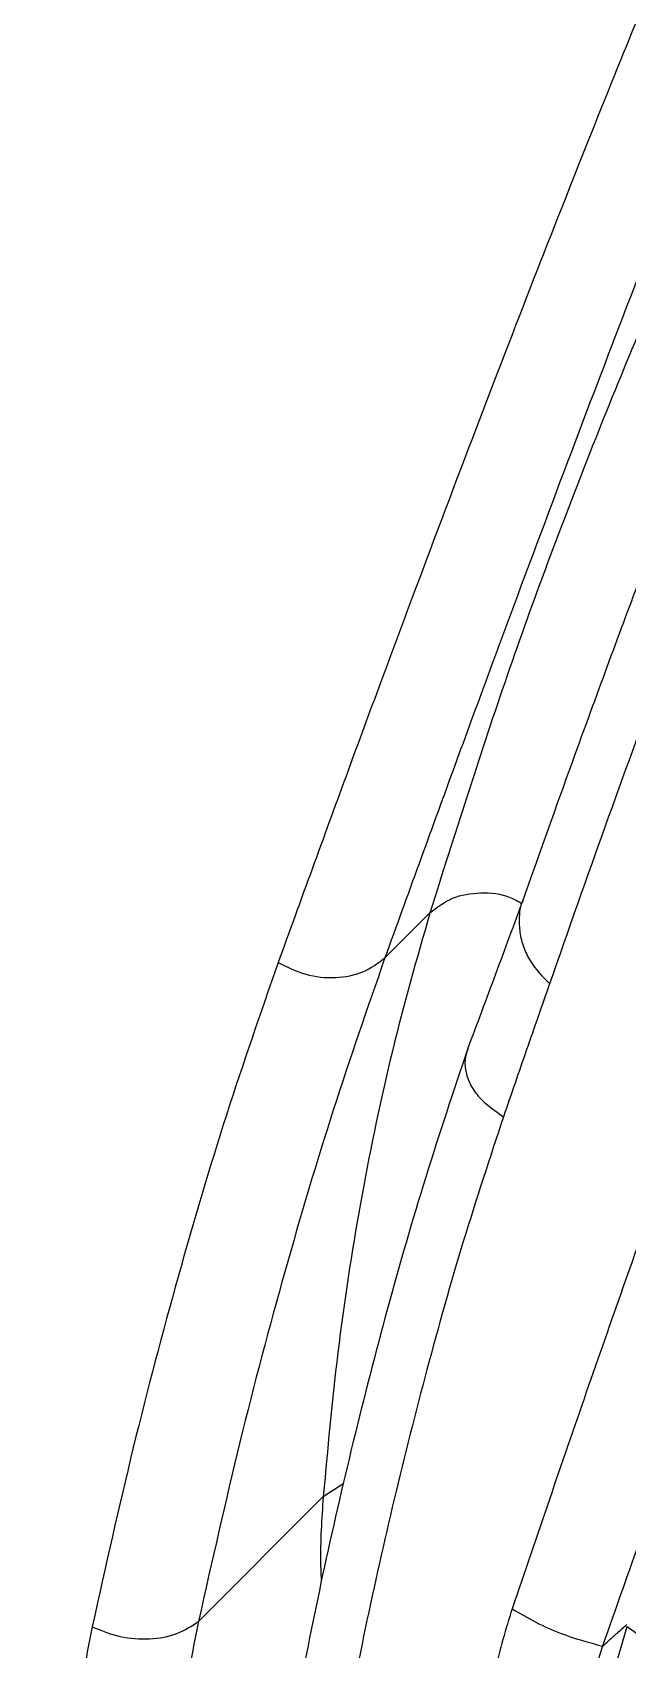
# Model space of a CAD drawing. Extents: x 939 to 1039, y 781 to 934.
# Drawn here: x 1017.24 to 1019.17, y 873.5 to 878.76 of the extents above; entities that cross this region are included whole.
import ezdxf

# ---------------------------------------------------------------- set-up
doc = ezdxf.new("R2010")
doc.units = 0
doc.header["$MEASUREMENT"] = 0
doc.layers.add('1', color=4, linetype='Continuous')

# ---------------------------------------------------------------- blocks, each defined once
blk = doc.blocks.new('Envoy')
at = {"layer": '1', "color": 3, "linetype": 'Continuous', "lineweight": 25}
for p, q in [((79.7319, 76.5736), (79.8782, 76.7198)), ((79.5315, 74.8219), (79.598, 74.8661)), ((79.126, 74.4164), (79.5315, 74.8219)), ((80.4708, 74.2326), (80.5194, 74.4003)), ((80.5194, 74.4003), (80.5494, 74.3779))]:
    blk.add_line(p, q, dxfattribs=at)
for points, knots in [([(79.5353, 82.231), (79.4348, 82.1958), (79.2339, 82.1255), (78.8903, 81.983), (78.5147, 81.8122), (78.1036, 81.6099), (77.6578, 81.3764), (77.1775, 81.1118), (76.6636, 80.8165), (76.1168, 80.4908), (75.5384, 80.1358), (74.9291, 79.7516), (74.2923, 79.3415), (73.8439, 79.0453), (73.6197, 78.8972)], [0, 0, 0, 0, 0.083355, 0.166661, 0.25003, 0.333426, 0.416819, 0.500179, 0.583537, 0.666889, 0.750208, 0.8335, 0.916748, 1, 1, 1, 1]), ([(82.543, 82.1139), (82.4007, 81.9164), (82.1161, 81.5213), (81.7207, 80.8999), (81.3486, 80.2578), (81.0024, 79.5933), (80.6815, 78.9074), (80.3867, 78.1998), (80.116, 77.4727), (79.9575, 76.9708), (79.8782, 76.7198)], [0, 0, 0, 0, 0.125, 0.25, 0.375, 0.5, 0.625, 0.75, 0.875, 1, 1, 1, 1]), ([(81.0982, 80.8794), (81.0587, 80.7954), (80.9798, 80.6276), (80.8473, 80.3286), (80.7041, 79.994), (80.5492, 79.6199), (80.3827, 79.2069), (80.2048, 78.7546), (80.0158, 78.2636), (79.8159, 77.7336), (79.6063, 77.1685), (79.4587, 76.7617), (79.3849, 76.5581)], [0, 0, 0, 0, 0.099793, 0.199576, 0.299371, 0.399197, 0.499073, 0.599021, 0.699064, 0.799229, 0.899534, 1, 1, 1, 1]), ([(81.4397, 80.9213), (81.4007, 80.837), (81.3227, 80.6684), (81.1917, 80.3679), (81.0498, 80.0313), (80.8959, 79.6548), (80.7303, 79.2391), (80.553, 78.7838), (80.3642, 78.2896), (80.1642, 77.7563), (79.9542, 77.1876), (79.8061, 76.7784), (79.7319, 76.5736)], [0, 0, 0, 0, 0.099744, 0.199503, 0.299293, 0.399129, 0.499023, 0.598993, 0.699057, 0.799236, 0.899546, 1, 1, 1, 1]), ([(81.7237, 80.5234), (81.7168, 80.5104), (81.7027, 80.484), (81.6824, 80.4445), (81.6616, 80.404), (81.6411, 80.3635), (81.6207, 80.3229), (81.6006, 80.2823), (81.5696, 80.2193), (81.5283, 80.1338), (81.4738, 80.0186), (81.4186, 79.8997), (81.3634, 79.778), (81.3133, 79.666), (81.2685, 79.5644), (81.2289, 79.4737), (81.1929, 79.3902), (81.1604, 79.314), (81.1292, 79.2406), (81.0933, 79.1552), (81.0489, 79.0487), (80.9943, 78.9162), (80.9319, 78.7627), (80.8614, 78.5868), (80.7825, 78.3868), (80.6968, 78.1659), (80.6043, 77.9235), (80.5052, 77.6592), (80.3974, 77.3667), (80.2883, 77.0656), (80.214, 76.8559), (80.1794, 76.7581)], [0, 0, 0, 0, 0.01666, 0.033747, 0.050641, 0.067225, 0.083481, 0.099419, 0.115039, 0.156364, 0.1953, 0.238538, 0.278393, 0.314867, 0.344576, 0.371588, 0.395904, 0.417524, 0.436817, 0.457738, 0.488266, 0.523164, 0.562433, 0.60607, 0.654076, 0.706447, 0.759825, 0.817084, 0.878223, 0.943249, 1, 1, 1, 1]), ([(82.3616, 79.1802), (82.3304, 79.1144), (82.2367, 78.9167), (82.0703, 78.5515), (81.8594, 78.0693), (81.6389, 77.5427), (81.4116, 76.977), (81.1785, 76.3739), (80.9394, 75.7339), (80.6939, 75.0585), (80.5242, 74.5768), (80.4394, 74.336)], [0, 0, 0, 0, 0.059176, 0.177657, 0.296142, 0.414606, 0.533071, 0.649759, 0.766539, 0.883316, 1, 1, 1, 1]), ([(80.6246, 77.4861), (80.5661, 77.327), (80.4491, 77.009), (80.3278, 76.6626), (80.2672, 76.4894)], [0, 0, 0, 0, 0.500085, 1, 1, 1, 1]), ([(81.08, 77.07), (81.0055, 76.8733), (80.8565, 76.4801), (80.6248, 75.8402), (80.3889, 75.1711), (80.2262, 74.6947), (80.1453, 74.4574)], [0, 0, 0, 0, 0.2517439, 0.5032195, 0.7526392, 1, 1, 1, 1]), ([(80.1594, 71.0689), (79.8983, 71.328), (79.3762, 71.8462), (78.5803, 72.6096), (77.7755, 73.3617), (76.9608, 74.1), (76.1361, 74.8234), (75.3005, 75.5291), (74.4545, 76.2171), (73.8803, 76.6564), (73.5933, 76.876)], [0, 0, 0, 0, 0.125105, 0.250193, 0.375244, 0.500245, 0.625199, 0.750134, 0.875077, 1, 1, 1, 1]), ([(79.8782, 76.7198), (79.9013, 76.7378), (79.9474, 76.7737), (80.0425, 76.7892), (80.1243, 76.7811), (80.1643, 76.7577), (80.1764, 76.7506)], [0, 0, 0, 0, 0.291455, 0.582903, 0.874358, 1, 1, 1, 1]), ([(79.8782, 76.7198), (79.8359, 76.5714), (79.7513, 76.2745), (79.6544, 75.8067), (79.5778, 75.3246), (79.5469, 74.9895), (79.5315, 74.8219)], [0, 0, 0, 0, 0.24996, 0.5, 0.750039, 1, 1, 1, 1]), ([(80.1805, 76.7617), (80.1511, 76.6816), (80.0923, 76.5217), (80.0309, 76.358), (80.0003, 76.2763)], [0, 0, 0, 0, 0.501024, 1, 1, 1, 1]), ([(80.1803, 76.7576), (80.1793, 76.7558), (80.1705, 76.7401), (80.1684, 76.705), (80.1688, 76.6567), (80.1817, 76.6083), (80.2092, 76.549), (80.2439, 76.5132), (80.2665, 76.4899)], [0, 0, 0, 0, 0.021727, 0.187449, 0.356647, 0.525857, 0.691613, 1, 1, 1, 1]), ([(79.7319, 76.5736), (79.6752, 76.4106), (79.5616, 76.0844), (79.405, 75.5568), (79.2579, 75.0039), (79.17, 74.6124), (79.126, 74.4164)], [0, 0, 0, 0, 0.248944, 0.498598, 0.748917, 1, 1, 1, 1]), ([(79.3849, 76.5581), (79.4144, 76.5436), (79.4735, 76.5145), (79.5721, 76.5057), (79.6647, 76.523), (79.7095, 76.5567), (79.7319, 76.5736)], [0, 0, 0, 0, 0.250001, 0.499999, 0.749999, 1, 1, 1, 1]), ([(79.3849, 76.5581), (79.3281, 76.3951), (79.2143, 76.0685), (79.058, 75.5404), (78.9113, 74.9869), (78.824, 74.5949), (78.7803, 74.3986)], [0, 0, 0, 0, 0.248888, 0.498517, 0.748853, 1, 1, 1, 1]), ([(80.2672, 76.4894), (80.2424, 76.4185), (80.1929, 76.2766), (80.1427, 76.1303), (80.1175, 76.0572)], [0, 0, 0, 0, 0.499941, 1, 1, 1, 1]), ([(80.0003, 76.2756), (79.9544, 76.1386), (79.863, 75.8661), (79.7396, 75.4377), (79.6282, 75.0058), (79.5303, 74.5813), (79.4733, 74.2945), (79.4459, 74.1567)], [0, 0, 0, 0, 0.213221, 0.424082, 0.62653, 0.820517, 1, 1, 1, 1]), ([(80.0012, 76.276), (79.9979, 76.2654), (79.9903, 76.2414), (79.9935, 76.2006), (80.0098, 76.1581), (80.0472, 76.1057), (80.0894, 76.0765), (80.1175, 76.0572)], [0, 0, 0, 0, 0.138282, 0.3110333, 0.4837946, 0.6568037, 1, 1, 1, 1]), ([(80.1175, 76.0571), (80.0733, 75.9234), (79.9859, 75.6591), (79.8684, 75.2422), (79.7624, 74.8219), (79.6678, 74.4031), (79.6132, 74.1183), (79.5865, 73.9794)], [0, 0, 0, 0, 0.212679, 0.420297, 0.622338, 0.815746, 1, 1, 1, 1]), ([(79.5315, 74.8219), (79.5265, 74.7502), (79.5202, 74.6603), (79.5241, 74.5641), (79.5249, 74.5447)], [0, 0, 0, 0, 0.797488, 1, 1, 1, 1]), ([(80.1453, 74.4574), (80.1253, 74.3914), (80.0861, 74.2623), (80.0504, 74.0567), (80.0411, 73.9145), (80.0365, 73.8448)], [0, 0, 0, 0, 0.347928, 0.680176, 1, 1, 1, 1]), ([(80.1453, 74.4574), (80.1708, 74.4426), (80.222, 74.4128), (80.3194, 74.3682), (80.394, 74.3482), (80.4394, 74.336)], [0, 0, 0, 0, 0.280275, 0.560801, 1, 1, 1, 1]), ([(78.7803, 74.3986), (78.8101, 74.3866), (78.8698, 74.3625), (78.968, 74.3562), (79.0598, 74.3722), (79.1039, 74.4017), (79.126, 74.4164)], [0, 0, 0, 0, 0.250001, 0.500002, 0.749999, 1, 1, 1, 1]), ([(79.126, 74.4164), (79.1091, 74.3319), (79.0753, 74.1624), (79.0443, 73.8942), (79.0267, 73.616), (79.0289, 73.4227), (79.03, 73.3256)], [0, 0, 0, 0, 0.247537, 0.496581, 0.746973, 1, 1, 1, 1]), ([(80.4394, 74.336), (80.446, 74.3419), (80.4613, 74.3554), (80.4777, 74.37), (80.4976, 74.3876), (80.5088, 74.3976), (80.5189, 74.4066)], [0, 0, 0, 0, 0.249645, 0.576305, 0.620009, 1, 1, 1, 1]), ([(78.7803, 74.3986), (78.7634, 74.3117), (78.7295, 74.1373), (78.6994, 73.8612), (78.6832, 73.5747), (78.6868, 73.3756), (78.6886, 73.2755)], [0, 0, 0, 0, 0.247492, 0.496504, 0.746914, 1, 1, 1, 1]), ([(80.4394, 74.336), (80.4303, 74.3088), (80.4139, 74.2602), (80.4004, 74.2094), (80.3945, 74.1871)], [0, 0, 0, 0, 0.559983, 1, 1, 1, 1])]:
    blk.add_open_spline(points, degree=3, knots=knots, dxfattribs=at)

msp = doc.modelspace()

# ---------------------------------------------------------------- block references
at = {"layer": '1'}
msp.add_blockref('Envoy', (938.6538, 799.1744), dxfattribs=at)

doc.saveas('drawing.dxf')
